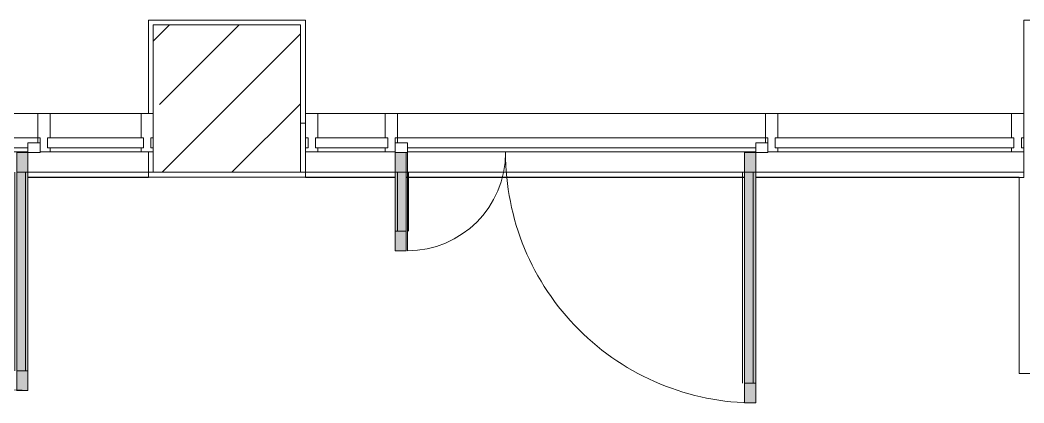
# Model space of a CAD drawing. Header units: millimetres. Extents: x 1311 to 195818, y -8553 to 29000.
# Drawn here: x 116425 to 120518, y 10760 to 12320 of the extents above; entities that cross this region are included whole.
import ezdxf

# ---------------------------------------------------------------- set-up
doc = ezdxf.new("R2010")
doc.units = ezdxf.units.MM
for name, color, linetype, lineweight, true_color in [('A-DETL-GENF-4', 7, 'Continuous', 5, 0xaaaaaa), ('A-DETL-GENF-5', 7, 'Continuous', 5, 0xe2e2e2), ('A-DOOR-1', 7, 'Continuous', 5, 0xaaaaaa), ('A-FLOR-1', 7, 'Continuous', 5, 0xaaaaaa)]:
    doc.layers.add(name, color=color, linetype=linetype, lineweight=lineweight, true_color=true_color)
for name, color, linetype, lineweight in [('A-GLAZ-CURT-2', 7, 'Continuous', 5), ('A-GLAZ-CWMG-2', 7, 'Continuous', 5), ('I-WALL-4', 7, 'Continuous', 5), ('S-COLS-4', 7, 'Continuous', 5)]:
    doc.layers.add(name, color=color, linetype=linetype, lineweight=lineweight)

# ---------------------------------------------------------------- blocks, each defined once
blk = doc.blocks.new('Прямоугольный импост - Импост структурный с накладкой - 160мм Темный-32467808-1_11_1_птичка')
at = {"layer": 'A-GLAZ-CWMG-2'}
for p, q in [((-50, 40), (-50, 140)), ((-50, 140), (0, 140)), ((0, 140), (0, 40)), ((-40, 40), (-50, 40)), ((-50, -17), (-50, 0)), ((-50, 0), (-40, 0)), ((-40, 0), (-40, 40)), ((-10, 40), (-10, 0)), ((0, 40), (-10, 40)), ((-10, 0), (0, 0)), ((0, 0), (0, -17)), ((0, -17), (-50, -17))]:
    blk.add_line(p, q, dxfattribs=at)
blk = doc.blocks.new('Системная панель - Стекло - 40мм-32784007-1_11_1_птичка')
at = {"layer": 'A-GLAZ-CURT-2'}
for p, q in [((147.5, 0), (-147.5, 0)), ((-147.5, 0), (-147.5, -40)), ((147.5, -40), (147.5, 0)), ((-147.5, -40), (147.5, -40))]:
    blk.add_line(p, q, dxfattribs=at)
blk = doc.blocks.new('Дверь_Витражная_остекление_ - В-19-32784442-1_11_1_птичка')
at = {"layer": 'A-DETL-GENF-5'}
for points in [[(-665, 1040), (-710, 1040), (-710, 20), (-665, 20), (-665, 920)], [(715, 420), (715, 20), (760, 20), (760, 420)]]:
    blk.add_hatch(color=256, dxfattribs=at).paths.add_polyline_path(points)
at = {"layer": 'A-DETL-GENF-4'}
for p, q in [((-710, 1040), (-665, 1040)), ((-710, 1040), (-710, 20)), ((-665, 1040), (-710, 1040)), ((-710, 1040), (-710, 20)), ((-665, 1040), (-665, 20)), ((-665, 20), (-665, 1040)), ((-710, 960), (-665, 960)), ((-700, 960), (-700, 100)), ((-656, 960), (-656, 100)), ((760, 420), (715, 420)), ((715, 420), (715, 20)), ((760, 420), (715, 420)), ((715, 420), (715, 20)), ((760, 420), (760, 20)), ((760, 20), (760, 420)), ((706, 340), (706, 100)), ((760, 340), (715, 340)), ((750, 340), (750, 100)), ((-710, 100), (-665, 100)), ((760, 100), (715, 100)), ((-665, 20), (-710, 20)), ((-710, 20), (-665, 20))]:
    blk.add_line(p, q, dxfattribs=at)
at = {"layer": 'A-DOOR-1'}
for p, q in [((-710, 1040), (-710, 20)), ((710, 420), (710, 20)), ((-710, 20), (-760, 20)), ((-760, 20), (-760, -20)), ((-710, -20), (-710, 20)), ((760, 20), (710, 20)), ((710, 20), (710, -20)), ((760, -20), (760, 20)), ((-760, -20), (-710, -20)), ((710, -20), (760, -20))]:
    blk.add_line(p, q, dxfattribs=at)
for centre, radius, start, end in [((-710, 20), 1020, 360, 90), ((710, 20), 400, 90, 180)]:
    blk.add_arc(centre, radius, start, end, dxfattribs=at)
blk = doc.blocks.new('Прямоугольный импост - Импост структурный с накладкой - 160мм Темный-32784438-1_11_1_птичка')
at = {"layer": 'A-GLAZ-CWMG-2'}
for p, q in [((49156, 11940), (50656, 11940)), ((49156, 11820), (49156, 11840)), ((49156, 11840), (50656, 11840)), ((50656, 11840), (50656, 11820)), ((49196, 11800), (50616, 11800)), ((49196, 11783), (50616, 11783))]:
    blk.add_line(p, q, dxfattribs=at)
blk = doc.blocks.new('Системная панель - Стекло - 40мм-32784544-1_11_1_птичка')
at = {"layer": 'A-GLAZ-CURT-2'}
for p, q in [((486.5, 0), (-486.5, 0)), ((-486.5, 0), (-486.5, -40)), ((486.5, -40), (486.5, 0)), ((-486.5, -40), (486.5, -40))]:
    blk.add_line(p, q, dxfattribs=at)
blk = doc.blocks.new('Прямоугольный импост - Импост структурный с накладкой - 160мм Темный-32784005-1_11_1_птичка')
at = {"layer": 'A-GLAZ-CWMG-2'}
for p, q in [((48831, 11940), (49106, 11940)), ((48831, 11783), (49106, 11783))]:
    blk.add_line(p, q, dxfattribs=at)
blk = doc.blocks.new('Прямоугольный импост - Импост структурный с накладкой - 160мм Темный-V206-1_11_1_птичка')
at = {"layer": 'A-GLAZ-CWMG-2'}
for p, q in [((-25, 40), (-25, 140)), ((-25, 140), (25, 140)), ((25, 140), (25, 40)), ((-15, 40), (-25, 40)), ((-25, -17), (-25, 0)), ((-25, 0), (-15, 0)), ((-15, 0), (-15, 40)), ((15, 40), (15, 20)), ((25, 40), (15, 40)), ((15, -17), (-25, -17))]:
    blk.add_line(p, q, dxfattribs=at)
blk = doc.blocks.new('Прямоугольный импост - Импост структурный с накладкой - 160мм Темный-V207-1_11_1_птичка')
at = {"layer": 'A-GLAZ-CWMG-2'}
for p, q in [((-25, 40), (-25, 140)), ((-25, 140), (25, 140)), ((25, 140), (25, 40)), ((-15, 40), (-25, 40)), ((-15, 20), (-15, 40)), ((15, 40), (15, 0)), ((25, 40), (15, 40)), ((15, 0), (25, 0)), ((25, 0), (25, -17)), ((25, -17), (-15, -17))]:
    blk.add_line(p, q, dxfattribs=at)
blk = doc.blocks.new('Прямоугольный импост - Импост структурный с накладкой - 160мм Темный-32784440-1_11_1_птичка')
at = {"layer": 'A-GLAZ-CWMG-2'}
for p, q in [((50706, 11940), (51659, 11940)), ((50706, 11783), (51659, 11783))]:
    blk.add_line(p, q, dxfattribs=at)
blk = doc.blocks.new('Прямоугольный импост - Импост структурный с накладкой - 160мм Темный-30755843-1_11_1_птичка')
at = {"layer": 'A-GLAZ-CWMG-2'}
for p, q in [((0, 140), (-50, 140)), ((-50, 140), (-50, 40)), ((0, 40), (0, 140)), ((-50, 40), (-40, 40)), ((-40, 0), (-50, 0)), ((-50, 0), (-50, -17)), ((-40, 40), (-40, 0)), ((-10, 0), (-10, 40)), ((-10, 40), (0, 40)), ((0, 0), (-10, 0)), ((0, -17), (0, 0)), ((-50, -17), (0, -17))]:
    blk.add_line(p, q, dxfattribs=at)
blk = doc.blocks.new('Дверь_Витражная_остекление_ - В-9-32786634-1_11_1_птичка')
at = {"layer": 'A-DETL-GENF-5'}
for points in [[(-639.5, 989), (-684.5, 989), (-684.5, 20), (-639.5, 20), (-639.5, 920)], [(689.5, 420), (689.5, 20), (734.5, 20), (734.5, 420)]]:
    blk.add_hatch(color=256, dxfattribs=at).paths.add_polyline_path(points)
at = {"layer": 'A-DETL-GENF-4'}
for p, q in [((-684.5, 989), (-639.5, 989)), ((-684.5, 989), (-684.5, 20)), ((-639.5, 989), (-684.5, 989)), ((-684.5, 989), (-684.5, 20)), ((-639.5, 989), (-639.5, 20)), ((-639.5, 20), (-639.5, 989)), ((-684.5, 909), (-639.5, 909)), ((-674.5, 909), (-674.5, 100)), ((-630.5, 909), (-630.5, 100)), ((734.5, 420), (689.5, 420)), ((689.5, 420), (689.5, 20)), ((734.5, 420), (689.5, 420)), ((689.5, 420), (689.5, 20)), ((734.5, 420), (734.5, 20)), ((734.5, 20), (734.5, 420)), ((680.5, 340), (680.5, 100)), ((734.5, 340), (689.5, 340)), ((724.5, 340), (724.5, 100)), ((-684.5, 100), (-639.5, 100)), ((734.5, 100), (689.5, 100)), ((-639.5, 20), (-684.5, 20)), ((-684.5, 20), (-639.5, 20))]:
    blk.add_line(p, q, dxfattribs=at)
at = {"layer": 'A-DOOR-1'}
for p, q in [((-684.5, 989), (-684.5, 20)), ((684.5, 420), (684.5, 20)), ((-684.5, 20), (-734.5, 20)), ((-734.5, 20), (-734.5, -20)), ((-684.5, -20), (-684.5, 20)), ((734.5, 20), (684.5, 20)), ((684.5, 20), (684.5, -20)), ((734.5, -20), (734.5, 20)), ((-734.5, -20), (-684.5, -20)), ((684.5, -20), (734.5, -20))]:
    blk.add_line(p, q, dxfattribs=at)
for centre, radius, start, end in [((-684.5, 20), 969, 360, 90), ((684.5, 20), 400, 90, 180)]:
    blk.add_arc(centre, radius, start, end, dxfattribs=at)
blk = doc.blocks.new('Прямоугольный импост - Импост структурный с накладкой - 160мм Темный-32786259-1_11_1_птичка')
at = {"layer": 'A-GLAZ-CWMG-2'}
for p, q in [((46240, 11940), (47689, 11940)), ((46240, 11820), (46240, 11840)), ((46240, 11840), (47689, 11840)), ((47689, 11840), (47689, 11820)), ((46280, 11800), (47649, 11800)), ((46280, 11783), (47649, 11783))]:
    blk.add_line(p, q, dxfattribs=at)
blk = doc.blocks.new('Системная панель - Стекло - 40мм-32786365-1_11_1_птичка')
at = {"layer": 'A-GLAZ-CURT-2'}
for p, q in [((195.5, 0), (-195.5, 0)), ((-195.5, 0), (-195.5, -40)), ((195.5, -40), (195.5, 0)), ((-195.5, -40), (195.5, -40))]:
    blk.add_line(p, q, dxfattribs=at)
blk = doc.blocks.new('Прямоугольный импост - Импост структурный с накладкой - 160мм Темный-32786261-1_11_1_птичка')
at = {"layer": 'A-GLAZ-CWMG-2'}
for p, q in [((47739, 11940), (48110, 11940)), ((47739, 11783), (48110, 11783))]:
    blk.add_line(p, q, dxfattribs=at)

msp = doc.modelspace()

# ---------------------------------------------------------------- hatches: boundary and pattern name
at = {"layer": 'S-COLS-4'}
h = msp.add_hatch(dxfattribs=at)
h.set_pattern_fill('FP_101', color=256, style=0, pattern_type=2)
h.set_pattern_definition([(45, (68808.4, 0), (-285.123, 285.123), []), (45, (69093.5, 0), (-285.123, 285.123), [504.031, -100.806, 16.764, -84.042])])
h.paths.add_polyline_path([(116968.4, 11700), (117568.4, 11700), (117568.4, 12300), (116968.4, 12300), (116968.4, 12143.8)])

# ---------------------------------------------------------------- linework, layer by layer
at = {"layer": 'A-FLOR-1'}
for p, q in [((116948.4, 11940), (116948.4, 12320)), ((116948.4, 12320), (117588.4, 12320)), ((117588.4, 12320), (117588.4, 11900)), ((120517.4, 11940), (120517.4, 12320)), ((120517.4, 12320), (121140.9, 12320)), ((116948.4, 11679), (116948.4, 11783)), ((117954.4, 11680), (116457.4, 11680)), ((116457.4, 11679), (116948.4, 11679)), ((117588.4, 11700), (117588.4, 11679)), ((117588.4, 11679), (117954.4, 11679)), ((119379.4, 11680), (117999.4, 11680)), ((117999.4, 11679), (119379.4, 11679)), ((120498.4, 11680), (119424.4, 11680)), ((119424.4, 11679), (120517.4, 11679)), ((120498.4, 10880), (120498.4, 11680)), ((120517.4, 11679), (120517.4, 11700)), ((124558.4, 10880), (120498.4, 10880))]:
    msp.add_line(p, q, dxfattribs=at)
at = {"layer": 'I-WALL-4'}
for p, q in [((117589.4, 11900), (117568.4, 11900)), ((117568.4, 11900), (117568.4, 11700)), ((117589.4, 11700), (117589.4, 11900)), ((120518.4, 11900), (120517.4, 11900)), ((120517.4, 11900), (120517.4, 11700)), ((116968.4, 11700), (116457.4, 11700)), ((117954.4, 11700), (117568.4, 11700)), ((119379.4, 11700), (117999.4, 11700)), ((120518.4, 11700), (119424.4, 11700))]:
    msp.add_line(p, q, dxfattribs=at)
at = {"layer": 'S-COLS-4'}
for p, q in [((117568.4, 12300), (116968.4, 12300)), ((116968.4, 12300), (116968.4, 11700)), ((117568.4, 11900), (117568.4, 12300)), ((117568.4, 11700), (117568.4, 11900)), ((116968.4, 11700), (117568.4, 11700))]:
    msp.add_line(p, q, dxfattribs=at)

# ---------------------------------------------------------------- block references
at = {"layer": 'A-DOOR-1', "rotation": 180}
for name, p in [('Дверь_Витражная_остекление_ - В-9-32786634-1_11_1_птичка', (115772.9, 11800)), ('Дверь_Витражная_остекление_ - В-19-32784442-1_11_1_птичка', (118714.4, 11800))]:
    msp.add_blockref(name, p, dxfattribs=at)
at = {"layer": 'A-GLAZ-CURT-2', "rotation": 180}
for name, p in [('Системная панель - Стекло - 40мм-32786365-1_11_1_птичка', (116732.9, 11800)), ('Системная панель - Стекло - 40мм-32784007-1_11_1_птичка', (117776.9, 11800)), ('Системная панель - Стекло - 40мм-32784544-1_11_1_птичка', (119990.9, 11800))]:
    msp.add_blockref(name, p, dxfattribs=at)
at = {"layer": 'A-GLAZ-CWMG-2'}
for name, p in [('Прямоугольный импост - Импост структурный с накладкой - 160мм Темный-32786259-1_11_1_птичка', (68808.4, 0)), ('Прямоугольный импост - Импост структурный с накладкой - 160мм Темный-32786261-1_11_1_птичка', (68808.4, 0)), ('Прямоугольный импост - Импост структурный с накладкой - 160мм Темный-30755843-1_11_1_птичка', (116968.4, 11800)), ('Прямоугольный импост - Импост структурный с накладкой - 160мм Темный-32784005-1_11_1_птичка', (68808.4, 0)), ('Прямоугольный импост - Импост структурный с накладкой - 160мм Темный-32784438-1_11_1_птичка', (68808.4, 0)), ('Прямоугольный импост - Импост структурный с накладкой - 160мм Темный-32784440-1_11_1_птичка', (68808.4, 0)), ('Прямоугольный импост - Импост структурный с накладкой - 160мм Темный-30755843-1_11_1_птичка', (120517.4, 11800))]:
    msp.add_blockref(name, p, dxfattribs=at)
at = {"layer": 'A-GLAZ-CWMG-2', "extrusion": (0, 0, -1)}
for name, p in [('Прямоугольный импост - Импост структурный с накладкой - 160мм Темный-V206-1_11_1_птичка', (-116522.4, 11800)), ('Прямоугольный импост - Импост структурный с накладкой - 160мм Темный-32467808-1_11_1_птичка', (-117589.4, 11800)), ('Прямоугольный импост - Импост структурный с накладкой - 160мм Темный-V207-1_11_1_птичка', (-117939.4, 11800)), ('Прямоугольный импост - Импост структурный с накладкой - 160мм Темный-V206-1_11_1_птичка', (-119489.4, 11800))]:
    msp.add_blockref(name, p, dxfattribs=at)

doc.saveas('drawing.dxf')
